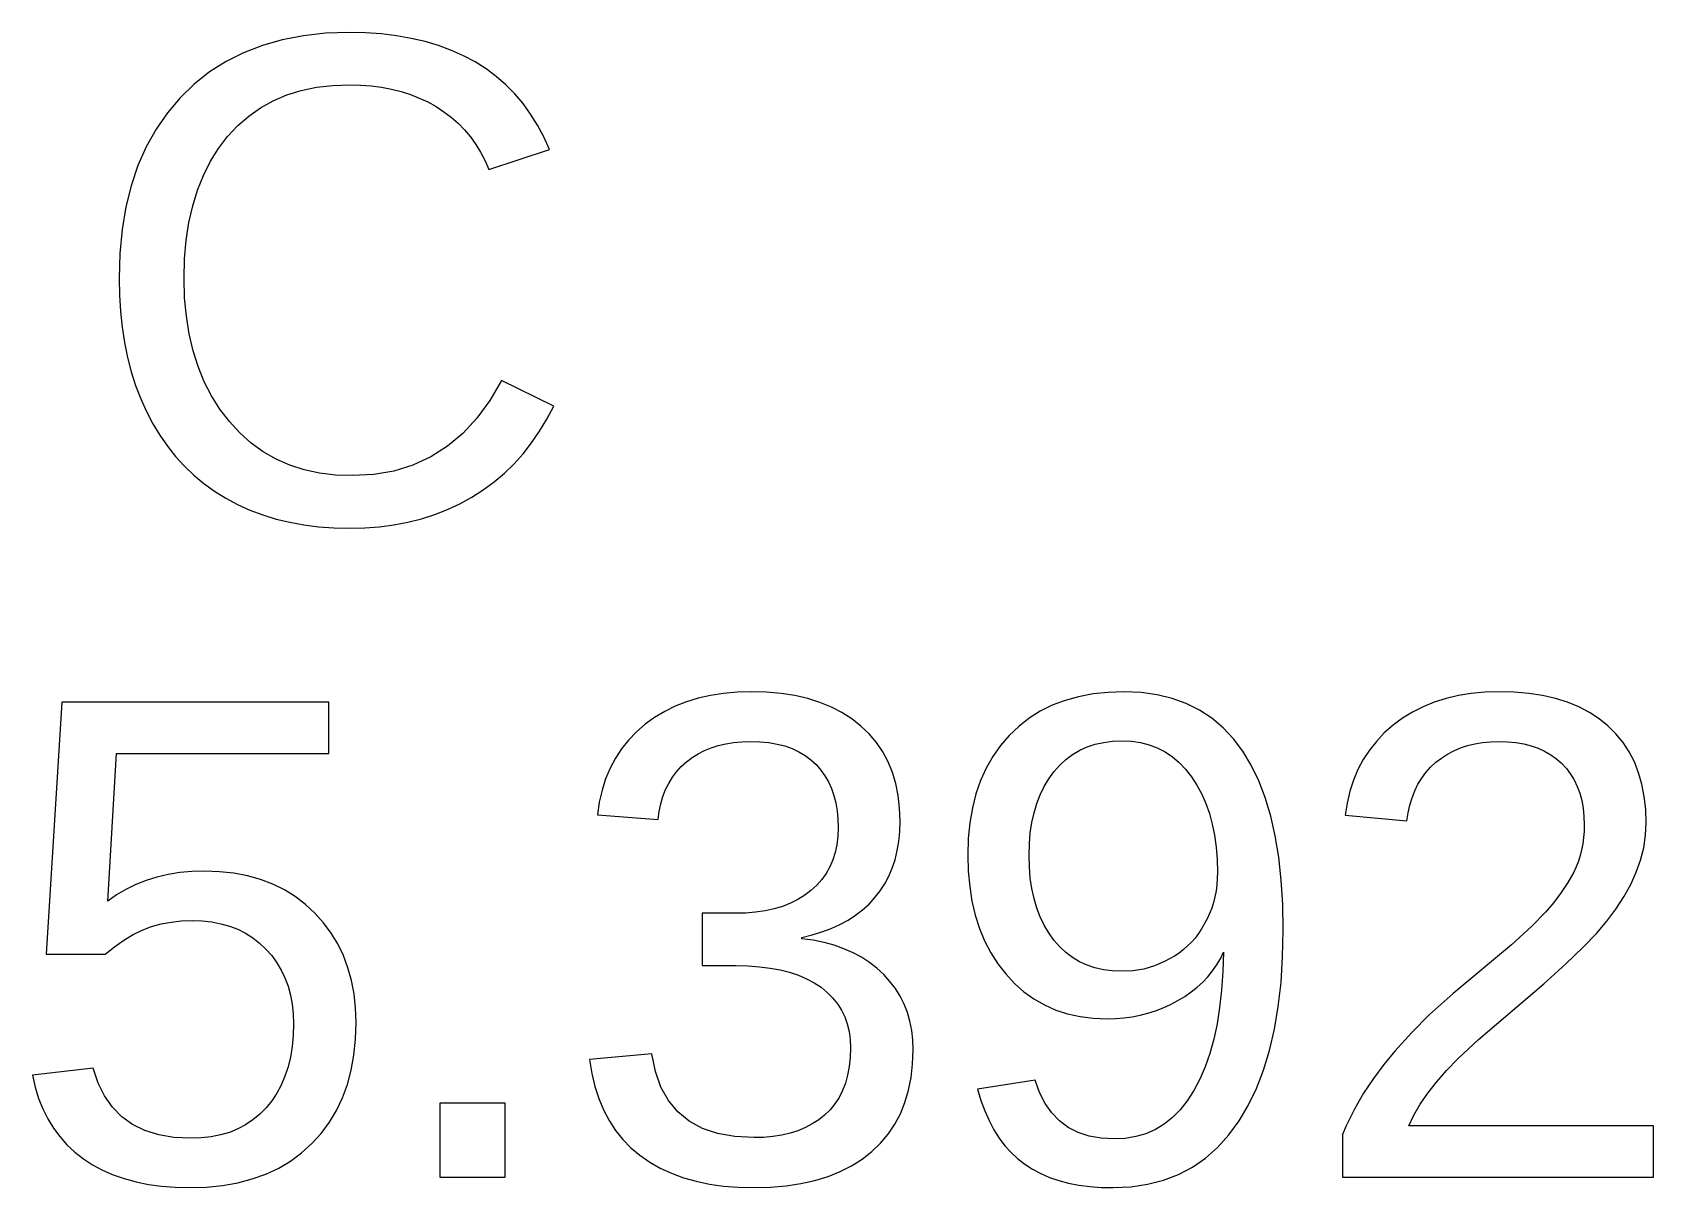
# Model space of a CAD drawing. Header units: metres. Extents: x -61 to 817, y 39 to 684.
# Drawn here: x 31.76 to 41.6, y 413.48 to 420.49 of the extents above; entities that cross this region are included whole.
import ezdxf

# ---------------------------------------------------------------- set-up
doc = ezdxf.new("R2010")
doc.units = ezdxf.units.M

msp = doc.modelspace()

# ---------------------------------------------------------------- linework, layer by layer
for p, q in [((33.6794, 420.489), (33.5374, 420.484)), ((33.7793, 420.486), (33.6794, 420.489)), ((33.1535, 420.41), (33.0396, 420.366)), ((33.2744, 420.445), (33.1535, 420.41)), ((33.4024, 420.469), (33.2744, 420.445)), ((33.5374, 420.484), (33.4024, 420.469)), ((33.8755, 420.48), (33.7793, 420.486)), ((33.968, 420.469), (33.8755, 420.48)), ((34.0567, 420.453), (33.968, 420.469)), ((34.1417, 420.433), (34.0567, 420.453)), ((34.223, 420.409), (34.1417, 420.433)), ((34.3005, 420.38), (34.223, 420.409)), ((32.9328, 420.313), (32.8329, 420.249)), ((33.0396, 420.366), (32.9328, 420.313)), ((34.3743, 420.347), (34.3005, 420.38)), ((34.4444, 420.31), (34.3743, 420.347)), ((34.5106, 420.268), (34.4444, 420.31)), ((32.8329, 420.249), (32.7402, 420.176)), ((34.5728, 420.222), (34.5106, 420.268)), ((34.631, 420.171), (34.5728, 420.222)), ((32.7402, 420.176), (32.6544, 420.093)), ((33.2197, 420.075), (33.302, 420.11)), ((33.302, 420.11), (33.3895, 420.137)), ((33.3895, 420.137), (33.4823, 420.156)), ((33.4823, 420.156), (33.5802, 420.168)), ((33.5802, 420.168), (33.6834, 420.172)), ((33.6834, 420.172), (33.7499, 420.17)), ((33.7499, 420.17), (33.8144, 420.165)), ((33.8144, 420.165), (33.8768, 420.157)), ((33.8768, 420.157), (33.9371, 420.145)), ((33.9371, 420.145), (33.9953, 420.131)), ((33.9953, 420.131), (34.0514, 420.113)), ((34.0514, 420.113), (34.1055, 420.091)), ((34.6851, 420.116), (34.631, 420.171)), ((34.7352, 420.057), (34.6851, 420.116)), ((32.5768, 420.001), (32.5083, 419.902)), ((32.6544, 420.093), (32.5768, 420.001)), ((33.0706, 419.982), (33.1425, 420.032)), ((33.1425, 420.032), (33.2197, 420.075)), ((34.1055, 420.091), (34.1575, 420.067)), ((34.1575, 420.067), (34.2074, 420.039)), ((34.2074, 420.039), (34.2551, 420.008)), ((34.2551, 420.008), (34.2997, 419.974)), ((34.7813, 419.994), (34.7352, 420.057)), ((32.5083, 419.902), (32.4489, 419.795)), ((32.9424, 419.858), (33.0039, 419.924)), ((33.0039, 419.924), (33.0706, 419.982)), ((34.2997, 419.974), (34.3413, 419.938)), ((34.3413, 419.938), (34.38, 419.898)), ((34.8234, 419.927), (34.7813, 419.994)), ((34.8614, 419.855), (34.8234, 419.927)), ((32.887, 419.785), (32.9424, 419.858)), ((34.38, 419.898), (34.4156, 419.856)), ((34.4156, 419.856), (34.4483, 419.81)), ((34.4483, 419.81), (34.478, 419.762)), ((34.8954, 419.779), (34.8614, 419.855)), ((32.4489, 419.795), (32.3986, 419.681)), ((32.7958, 419.622), (32.8381, 419.707)), ((32.8381, 419.707), (32.887, 419.785)), ((34.478, 419.762), (34.5047, 419.711)), ((34.5047, 419.711), (34.5284, 419.657)), ((34.5284, 419.657), (34.8954, 419.779)), ((32.3986, 419.681), (32.3575, 419.559)), ((32.7599, 419.532), (32.7958, 419.622)), ((32.3575, 419.559), (32.3255, 419.43)), ((32.7306, 419.437), (32.7599, 419.532)), ((32.3255, 419.43), (32.3027, 419.293)), ((32.7078, 419.335), (32.7306, 419.437)), ((32.6915, 419.228), (32.7078, 419.335)), ((32.3027, 419.293), (32.289, 419.148)), ((32.6817, 419.115), (32.6915, 419.228)), ((32.289, 419.148), (32.2844, 418.997)), ((32.6784, 418.997), (32.6817, 419.115)), ((32.2844, 418.997), (32.2865, 418.895)), ((32.6818, 418.879), (32.6784, 418.997)), ((32.2865, 418.895), (32.2926, 418.796)), ((32.692, 418.767), (32.6818, 418.879)), ((32.2926, 418.796), (32.3028, 418.7)), ((32.709, 418.66), (32.692, 418.767)), ((32.3028, 418.7), (32.317, 418.607)), ((32.7327, 418.558), (32.709, 418.66)), ((32.317, 418.607), (32.3354, 418.517)), ((32.7633, 418.462), (32.7327, 418.558)), ((32.3354, 418.517), (32.3578, 418.43)), ((32.3578, 418.43), (32.3842, 418.347)), ((32.8006, 418.37), (32.7633, 418.462)), ((32.3842, 418.347), (32.4148, 418.266)), ((32.8448, 418.284), (32.8006, 418.37)), ((34.6044, 418.377), (34.5334, 418.256)), ((34.9214, 418.222), (34.6044, 418.377)), ((32.4148, 418.266), (32.4494, 418.189)), ((32.8957, 418.203), (32.8448, 418.284)), ((34.5334, 418.256), (34.455, 418.149)), ((32.4494, 418.189), (32.4882, 418.115)), ((32.9534, 418.128), (32.8957, 418.203)), ((33.0172, 418.059), (32.9534, 418.128)), ((34.455, 418.149), (34.3692, 418.056)), ((34.8357, 418.069), (34.8803, 418.143)), ((34.8803, 418.143), (34.9214, 418.222)), ((32.4882, 418.115), (32.5306, 418.045)), ((32.5306, 418.045), (32.5768, 417.979)), ((33.0857, 417.998), (33.0172, 418.059)), ((34.3692, 418.056), (34.276, 417.978)), ((34.7875, 417.999), (34.8357, 418.069)), ((32.5768, 417.979), (32.6266, 417.917)), ((33.159, 417.945), (33.0857, 417.998)), ((33.2371, 417.901), (33.159, 417.945)), ((34.276, 417.978), (34.1755, 417.914)), ((34.6806, 417.872), (34.7358, 417.933)), ((34.7358, 417.933), (34.7875, 417.999)), ((32.6266, 417.917), (32.6802, 417.858)), ((32.6802, 417.858), (32.7374, 417.804)), ((33.32, 417.864), (33.2371, 417.901)), ((33.4077, 417.836), (33.32, 417.864)), ((33.5001, 417.816), (33.4077, 417.836)), ((34.0675, 417.864), (33.9522, 417.828)), ((34.1755, 417.914), (34.0675, 417.864)), ((34.6219, 417.815), (34.6806, 417.872)), ((32.7374, 417.804), (32.7984, 417.753)), ((32.7984, 417.753), (32.8631, 417.706)), ((33.5974, 417.804), (33.5001, 417.816)), ((33.6994, 417.8), (33.5974, 417.804)), ((33.8295, 417.807), (33.6994, 417.8)), ((33.9522, 417.828), (33.8295, 417.807)), ((34.4938, 417.714), (34.5596, 417.762)), ((34.5596, 417.762), (34.6219, 417.815)), ((32.8631, 417.706), (32.9314, 417.664)), ((32.9314, 417.664), (33.0033, 417.625)), ((34.352, 417.63), (34.4244, 417.67)), ((34.4244, 417.67), (34.4938, 417.714)), ((33.0033, 417.625), (33.078, 417.591)), ((33.078, 417.591), (33.1557, 417.562)), ((33.1557, 417.562), (33.2361, 417.537)), ((34.0371, 417.518), (34.1196, 417.539)), ((34.1196, 417.539), (34.1996, 417.565)), ((34.1996, 417.565), (34.2771, 417.595)), ((34.2771, 417.595), (34.352, 417.63)), ((33.2361, 417.537), (33.3195, 417.517)), ((33.3195, 417.517), (33.4057, 417.501)), ((33.4057, 417.501), (33.4947, 417.49)), ((33.4947, 417.49), (33.5866, 417.483)), ((33.5866, 417.483), (33.6814, 417.481)), ((33.6814, 417.481), (33.7742, 417.483)), ((33.7742, 417.483), (33.8643, 417.49)), ((33.8643, 417.49), (33.952, 417.502)), ((33.952, 417.502), (34.0371, 417.518)), ((35.8735, 416.467), (35.7985, 416.45)), ((35.952, 416.479), (35.8735, 416.467)), ((36.0341, 416.486), (35.952, 416.479)), ((36.1196, 416.489), (36.0341, 416.486)), ((36.2126, 416.486), (36.1196, 416.489)), ((36.3008, 416.478), (36.2126, 416.486)), ((36.3843, 416.466), (36.3008, 416.478)), ((36.463, 416.448), (36.3843, 416.466)), ((38.1072, 416.459), (38.0248, 416.436)), ((38.1944, 416.476), (38.1072, 416.459)), ((38.2865, 416.485), (38.1944, 416.476)), ((38.3834, 416.489), (38.2865, 416.485)), ((38.4861, 416.484), (38.3834, 416.489)), ((38.5831, 416.471), (38.4861, 416.484)), ((38.6745, 416.449), (38.5831, 416.471)), ((40.4116, 416.466), (40.3368, 416.449)), ((40.4899, 416.479), (40.4116, 416.466)), ((40.5718, 416.486), (40.4899, 416.479)), ((40.6572, 416.489), (40.5718, 416.486)), ((40.7505, 416.486), (40.6572, 416.489)), ((40.8388, 416.478), (40.7505, 416.486)), ((40.9223, 416.466), (40.8388, 416.478)), ((41.0008, 416.448), (40.9223, 416.466)), ((31.936, 416.425), (31.841, 414.896)), ((33.556, 416.425), (31.936, 416.425)), ((33.556, 416.114), (33.556, 416.425)), ((35.5948, 416.369), (35.534, 416.333)), ((35.6592, 416.401), (35.5948, 416.369)), ((35.7271, 416.428), (35.6592, 416.401)), ((35.7985, 416.45), (35.7271, 416.428)), ((36.537, 416.424), (36.463, 416.448)), ((36.6063, 416.396), (36.537, 416.424)), ((36.6708, 416.363), (36.6063, 416.396)), ((36.7306, 416.324), (36.6708, 416.363)), ((37.8745, 416.371), (37.8066, 416.328)), ((37.9472, 416.407), (37.8745, 416.371)), ((38.0248, 416.436), (37.9472, 416.407)), ((38.7602, 416.417), (38.6745, 416.449)), ((38.8402, 416.377), (38.7602, 416.417)), ((38.9145, 416.328), (38.8402, 416.377)), ((40.1333, 416.366), (40.0725, 416.328)), ((40.1976, 416.398), (40.1333, 416.366)), ((40.2654, 416.426), (40.1976, 416.398)), ((40.3368, 416.449), (40.2654, 416.426)), ((41.0743, 416.425), (41.0008, 416.448)), ((41.1429, 416.397), (41.0743, 416.425)), ((41.2066, 416.363), (41.1429, 416.397)), ((41.2654, 416.325), (41.2066, 416.363)), ((35.4766, 416.292), (35.4237, 416.246)), ((35.534, 416.333), (35.4766, 416.292)), ((36.7856, 416.281), (36.7306, 416.324)), ((36.8356, 416.233), (36.7856, 416.281)), ((37.7436, 416.279), (37.6854, 416.224)), ((37.8066, 416.328), (37.7436, 416.279)), ((38.9832, 416.27), (38.9145, 416.328)), ((39.0461, 416.203), (38.9832, 416.27)), ((40.0152, 416.286), (39.9622, 416.239)), ((40.0725, 416.328), (40.0152, 416.286)), ((41.3192, 416.282), (41.2654, 416.325)), ((41.3679, 416.233), (41.3192, 416.282)), ((35.3759, 416.196), (35.3333, 416.143)), ((35.4237, 416.246), (35.3759, 416.196)), ((35.877, 416.149), (35.9203, 416.163)), ((35.9203, 416.163), (35.9657, 416.174)), ((35.9657, 416.174), (36.0135, 416.182)), ((36.0135, 416.182), (36.0634, 416.186)), ((36.0634, 416.186), (36.1156, 416.188)), ((36.1156, 416.188), (36.1727, 416.186)), ((36.1727, 416.186), (36.2265, 416.181)), ((36.2265, 416.181), (36.2772, 416.172)), ((36.2772, 416.172), (36.3246, 416.16)), ((36.8797, 416.181), (36.8356, 416.233)), ((36.9178, 416.124), (36.8797, 416.181)), ((37.6327, 416.163), (37.5862, 416.097)), ((37.6854, 416.224), (37.6327, 416.163)), ((38.1594, 416.154), (38.2081, 416.171)), ((38.2081, 416.171), (38.2594, 416.182)), ((38.2594, 416.182), (38.3135, 416.189)), ((38.3135, 416.189), (38.3704, 416.192)), ((38.3704, 416.192), (38.4279, 416.189)), ((38.4279, 416.189), (38.4828, 416.181)), ((38.4828, 416.181), (38.5351, 416.167)), ((38.5351, 416.167), (38.5846, 416.148)), ((39.1034, 416.128), (39.0461, 416.203)), ((39.9144, 416.188), (39.8718, 416.135)), ((39.9622, 416.239), (39.9144, 416.188)), ((40.4247, 416.148), (40.4671, 416.163)), ((40.4671, 416.163), (40.5116, 416.174)), ((40.5116, 416.174), (40.5581, 416.181)), ((40.5581, 416.181), (40.6066, 416.186)), ((40.6066, 416.186), (40.6572, 416.188)), ((40.6572, 416.188), (40.7101, 416.186)), ((40.7101, 416.186), (40.7603, 416.181)), ((40.7603, 416.181), (40.8079, 416.173)), ((40.8079, 416.173), (40.8529, 416.161)), ((40.8529, 416.161), (40.8952, 416.147)), ((41.4108, 416.181), (41.3679, 416.233)), ((41.448, 416.124), (41.4108, 416.181)), ((32.215, 415.218), (32.269, 416.114)), ((32.269, 416.114), (33.556, 416.114)), ((35.2959, 416.086), (35.2637, 416.025)), ((35.3333, 416.143), (35.2959, 416.086)), ((35.6953, 416.035), (35.7266, 416.064)), ((35.7266, 416.064), (35.7609, 416.09)), ((35.7609, 416.09), (35.7973, 416.113)), ((35.7973, 416.113), (35.8361, 416.133)), ((35.8361, 416.133), (35.877, 416.149)), ((36.3246, 416.16), (36.3688, 416.144)), ((36.3688, 416.144), (36.4099, 416.125)), ((36.4099, 416.125), (36.4476, 416.102)), ((36.4476, 416.102), (36.4822, 416.076)), ((36.4822, 416.076), (36.5136, 416.047)), ((36.9502, 416.064), (36.9178, 416.124)), ((36.9766, 416), (36.9502, 416.064)), ((37.5862, 416.097), (37.5459, 416.026)), ((37.9923, 416.043), (38.03, 416.078)), ((38.03, 416.078), (38.0704, 416.108)), ((38.0704, 416.108), (38.1135, 416.134)), ((38.1135, 416.134), (38.1594, 416.154)), ((38.5846, 416.148), (38.6315, 416.124)), ((38.6315, 416.124), (38.6757, 416.094)), ((38.6757, 416.094), (38.7173, 416.059)), ((39.1548, 416.043), (39.1034, 416.128)), ((39.8344, 416.078), (39.8022, 416.017)), ((39.8718, 416.135), (39.8344, 416.078)), ((40.2752, 416.061), (40.3095, 416.087)), ((40.3095, 416.087), (40.3459, 416.111)), ((40.3459, 416.111), (40.3843, 416.131)), ((40.3843, 416.131), (40.4247, 416.148)), ((40.8952, 416.147), (40.9349, 416.129)), ((40.9349, 416.129), (40.972, 416.107)), ((40.972, 416.107), (41.0064, 416.083)), ((41.0064, 416.083), (41.0382, 416.055)), ((41.4796, 416.063), (41.448, 416.124)), ((41.5053, 415.998), (41.4796, 416.063)), ((35.2637, 416.025), (35.2366, 415.96)), ((35.6196, 415.933), (35.6417, 415.97)), ((35.6417, 415.97), (35.667, 416.004)), ((35.667, 416.004), (35.6953, 416.035)), ((36.5136, 416.047), (36.5417, 416.014)), ((36.5417, 416.014), (36.5666, 415.979)), ((36.5666, 415.979), (36.5881, 415.942)), ((36.9972, 415.932), (36.9766, 416)), ((37.5459, 416.026), (37.5119, 415.95)), ((37.9257, 415.96), (37.9574, 416.004)), ((37.9574, 416.004), (37.9923, 416.043)), ((38.7173, 416.059), (38.7562, 416.019)), ((38.7562, 416.019), (38.7924, 415.973)), ((38.7924, 415.973), (38.8253, 415.922)), ((39.2002, 415.949), (39.1548, 416.043)), ((39.8022, 416.017), (39.7752, 415.953)), ((40.1663, 415.928), (40.1889, 415.965)), ((40.1889, 415.965), (40.2146, 415.999)), ((40.2146, 415.999), (40.2434, 416.031)), ((40.2434, 416.031), (40.2752, 416.061)), ((41.0382, 416.055), (41.0669, 416.024)), ((41.0669, 416.024), (41.0923, 415.99)), ((41.0923, 415.99), (41.1143, 415.954)), ((41.5254, 415.928), (41.5053, 415.998)), ((35.2148, 415.891), (35.1981, 415.819)), ((35.2366, 415.96), (35.2148, 415.891)), ((35.5844, 415.853), (35.6004, 415.895)), ((35.6004, 415.895), (35.6196, 415.933)), ((36.5881, 415.942), (36.6063, 415.902)), ((36.6063, 415.902), (36.6212, 415.86)), ((37.0119, 415.859), (36.9972, 415.932)), ((37.484, 415.869), (37.4623, 415.784)), ((37.5119, 415.95), (37.484, 415.869)), ((37.8735, 415.864), (37.8977, 415.914)), ((37.8977, 415.914), (37.9257, 415.96)), ((38.8253, 415.922), (38.8544, 415.868)), ((38.8544, 415.868), (38.8796, 415.811)), ((39.2395, 415.847), (39.2002, 415.949)), ((39.7533, 415.885), (39.7366, 415.814)), ((39.7752, 415.953), (39.7533, 415.885)), ((40.1303, 415.846), (40.1468, 415.888)), ((40.1468, 415.888), (40.1663, 415.928)), ((41.1143, 415.954), (41.1329, 415.915)), ((41.1329, 415.915), (41.1481, 415.874)), ((41.1481, 415.874), (41.1599, 415.829)), ((41.5397, 415.854), (41.5254, 415.928)), ((35.1981, 415.819), (35.1866, 415.743)), ((35.5615, 415.763), (35.5714, 415.81)), ((35.5714, 415.81), (35.5844, 415.853)), ((36.6212, 415.86), (36.6327, 415.815)), ((36.6327, 415.815), (36.641, 415.767)), ((36.641, 415.767), (36.646, 415.717)), ((37.0207, 415.783), (37.0119, 415.859)), ((37.0236, 415.703), (37.0207, 415.783)), ((37.4623, 415.784), (37.4468, 415.693)), ((37.8362, 415.755), (37.853, 415.811)), ((37.853, 415.811), (37.8735, 415.864)), ((38.8796, 415.811), (38.9009, 415.75)), ((39.2728, 415.735), (39.2395, 415.847)), ((39.7366, 415.814), (39.7252, 415.74)), ((40.1065, 415.754), (40.1168, 415.801)), ((40.1168, 415.801), (40.1303, 415.846)), ((41.1599, 415.829), (41.1684, 415.782)), ((41.1684, 415.782), (41.1735, 415.733)), ((41.5483, 415.775), (41.5397, 415.854)), ((41.5512, 415.693), (41.5483, 415.775)), ((35.1866, 415.743), (35.5546, 415.715)), ((35.5546, 415.715), (35.5615, 415.763)), ((36.646, 415.717), (36.6476, 415.665)), ((37.0217, 415.641), (37.0236, 415.703)), ((37.4468, 415.693), (37.4375, 415.598)), ((37.8139, 415.633), (37.8232, 415.696)), ((37.8232, 415.696), (37.8362, 415.755)), ((38.9009, 415.75), (38.9184, 415.686)), ((38.9184, 415.686), (38.9319, 415.618)), ((39.3, 415.614), (39.2728, 415.735)), ((39.7252, 415.74), (40.0992, 415.705)), ((40.0992, 415.705), (40.1065, 415.754)), ((41.1735, 415.733), (41.1752, 415.681)), ((41.1752, 415.681), (41.1742, 415.642)), ((41.5474, 415.618), (41.5512, 415.693)), ((36.6456, 415.612), (36.6395, 415.561)), ((36.6476, 415.665), (36.6456, 415.612)), ((37.0066, 415.525), (37.0161, 415.581)), ((37.0161, 415.581), (37.0217, 415.641)), ((37.4375, 415.598), (37.4344, 415.498)), ((37.8083, 415.567), (37.8139, 415.633)), ((38.9319, 415.618), (38.9416, 415.547)), ((39.3212, 415.485), (39.3, 415.614)), ((41.1712, 415.604), (41.1663, 415.567)), ((41.1742, 415.642), (41.1712, 415.604)), ((41.5361, 415.543), (41.5474, 415.618)), ((36.6293, 415.514), (36.615, 415.469)), ((36.6395, 415.561), (36.6293, 415.514)), ((36.9934, 415.47), (37.0066, 415.525)), ((37.4344, 415.498), (37.4372, 415.4)), ((37.8064, 415.498), (37.8083, 415.567)), ((37.8083, 415.427), (37.8064, 415.498)), ((38.9416, 415.547), (38.9474, 415.472)), ((38.9474, 415.472), (38.9494, 415.394)), ((39.3363, 415.346), (39.3212, 415.485)), ((41.1505, 415.495), (41.1396, 415.461)), ((41.1594, 415.53), (41.1505, 415.495)), ((41.1663, 415.567), (41.1594, 415.53)), ((41.5174, 415.468), (41.5361, 415.543)), ((32.5812, 415.38), (32.513, 415.364)), ((32.6522, 415.392), (32.5812, 415.38)), ((32.7262, 415.398), (32.6522, 415.392)), ((32.803, 415.401), (32.7262, 415.398)), ((32.8942, 415.397), (32.803, 415.401)), ((32.9812, 415.388), (32.8942, 415.397)), ((33.0639, 415.372), (32.9812, 415.388)), ((36.5743, 415.386), (36.5478, 415.349)), ((36.5967, 415.426), (36.5743, 415.386)), ((36.615, 415.469), (36.5967, 415.426)), ((36.9556, 415.37), (36.9764, 415.419)), ((36.9764, 415.419), (36.9934, 415.47)), ((37.4372, 415.4), (37.4458, 415.307)), ((37.8139, 415.359), (37.8083, 415.427)), ((38.9494, 415.394), (38.9455, 415.317)), ((41.112, 415.394), (41.0768, 415.332)), ((41.1268, 415.427), (41.112, 415.394)), ((41.1396, 415.461), (41.1268, 415.427)), ((41.4574, 415.32), (41.4911, 415.394)), ((41.4911, 415.394), (41.5174, 415.468)), ((32.3256, 415.29), (32.2688, 415.256)), ((32.3852, 415.319), (32.3256, 415.29)), ((32.4476, 415.344), (32.3852, 415.319)), ((32.513, 415.364), (32.4476, 415.344)), ((33.1425, 415.35), (33.0639, 415.372)), ((33.2168, 415.322), (33.1425, 415.35)), ((33.287, 415.287), (33.2168, 415.322)), ((33.3528, 415.246), (33.287, 415.287)), ((36.4826, 415.283), (36.4445, 415.254)), ((36.5173, 415.315), (36.4826, 415.283)), ((36.5478, 415.349), (36.5173, 415.315)), ((36.8706, 415.24), (36.9027, 415.281)), ((36.9027, 415.281), (36.9311, 415.324)), ((36.9311, 415.324), (36.9556, 415.37)), ((37.4458, 415.307), (37.4599, 415.218)), ((37.8232, 415.295), (37.8139, 415.359)), ((37.8362, 415.235), (37.8232, 415.295)), ((38.9407, 415.281), (38.934, 415.245)), ((38.9455, 415.317), (38.9407, 415.281)), ((39.3454, 415.199), (39.3363, 415.346)), ((41.0768, 415.332), (41.0364, 415.271)), ((41.4163, 415.245), (41.4574, 415.32)), ((32.2688, 415.256), (32.215, 415.218)), ((33.4145, 415.199), (33.3528, 415.246)), ((33.472, 415.146), (33.4145, 415.199)), ((36.3102, 415.187), (36.2587, 415.172)), ((36.3583, 415.206), (36.3102, 415.187)), ((36.4031, 415.228), (36.3583, 415.206)), ((36.4445, 415.254), (36.4031, 415.228)), ((36.7958, 415.166), (36.8349, 415.201)), ((36.8349, 415.201), (36.8706, 415.24)), ((37.4599, 415.218), (37.4798, 415.133)), ((37.853, 415.177), (37.8362, 415.235)), ((37.8735, 415.123), (37.853, 415.177)), ((38.9253, 415.21), (38.9147, 415.176)), ((38.934, 415.245), (38.9253, 415.21)), ((39.3484, 415.043), (39.3454, 415.199)), ((40.9911, 415.211), (40.9411, 415.152)), ((41.0364, 415.271), (40.9911, 415.211)), ((41.3679, 415.171), (41.4163, 415.245)), ((32.4814, 415.064), (32.5398, 415.081)), ((32.5398, 415.081), (32.6002, 415.092)), ((32.6002, 415.092), (32.6626, 415.099)), ((32.6626, 415.099), (32.727, 415.102)), ((32.727, 415.102), (32.7882, 415.099)), ((32.7882, 415.099), (32.8466, 415.093)), ((32.8466, 415.093), (32.9021, 415.082)), ((32.9021, 415.082), (32.9547, 415.067)), ((33.5244, 415.087), (33.472, 415.146)), ((33.5707, 415.025), (33.5244, 415.087)), ((36.0196, 415.145), (35.8216, 415.145)), ((35.8216, 415.145), (35.8216, 414.828)), ((36.0844, 415.146), (36.0196, 415.145)), ((36.1459, 415.151), (36.0844, 415.146)), ((36.204, 415.16), (36.1459, 415.151)), ((36.2587, 415.172), (36.204, 415.16)), ((36.658, 415.077), (36.7074, 415.104)), ((36.7074, 415.104), (36.7533, 415.134)), ((36.7533, 415.134), (36.7958, 415.166)), ((37.4798, 415.133), (37.5054, 415.053)), ((37.8977, 415.073), (37.8735, 415.123)), ((38.8878, 415.111), (38.8536, 415.05)), ((38.9022, 415.143), (38.8878, 415.111)), ((38.9147, 415.176), (38.9022, 415.143)), ((40.9411, 415.152), (40.8571, 415.066)), ((41.2492, 415.023), (41.3122, 415.097)), ((41.3122, 415.097), (41.3679, 415.171)), ((32.2554, 414.942), (32.3118, 414.982)), ((32.3118, 414.982), (32.3683, 415.016)), ((32.3683, 415.016), (32.4247, 415.043)), ((32.4247, 415.043), (32.4814, 415.064)), ((32.9547, 415.067), (33.0045, 415.048)), ((33.0045, 415.048), (33.0514, 415.024)), ((33.0514, 415.024), (33.0954, 414.996)), ((33.0954, 414.996), (33.1366, 414.964)), ((33.6108, 414.959), (33.5707, 415.025)), ((36.4266, 414.999), (36.4896, 415.014)), ((36.4266, 414.991), (36.4266, 414.999)), ((36.496, 414.981), (36.4266, 414.991)), ((36.4896, 415.014), (36.5491, 415.032)), ((36.5618, 414.968), (36.496, 414.981)), ((36.5491, 415.032), (36.6053, 415.053)), ((36.6053, 415.053), (36.658, 415.077)), ((37.5054, 415.053), (37.5366, 414.978)), ((37.9257, 415.026), (37.8977, 415.073)), ((37.9574, 414.982), (37.9257, 415.026)), ((37.9923, 414.942), (37.9574, 414.982)), ((38.8136, 414.995), (38.7915, 414.97)), ((38.8343, 415.022), (38.8136, 414.995)), ((38.8536, 415.05), (38.8343, 415.022)), ((39.3451, 414.88), (39.3484, 415.043)), ((40.8571, 415.066), (40.733, 414.953)), ((41.1695, 414.939), (41.2492, 415.023)), ((31.841, 414.896), (32.199, 414.896)), ((32.199, 414.896), (32.2554, 414.942)), ((33.1366, 414.964), (33.175, 414.928)), ((33.175, 414.928), (33.21, 414.888)), ((33.21, 414.888), (33.2409, 414.845)), ((33.6448, 414.889), (33.6108, 414.959)), ((33.6726, 414.815), (33.6448, 414.889)), ((36.6242, 414.951), (36.5618, 414.968)), ((36.683, 414.93), (36.6242, 414.951)), ((36.7384, 414.906), (36.683, 414.93)), ((36.7902, 414.879), (36.7384, 414.906)), ((37.5366, 414.978), (37.5735, 414.906)), ((37.5735, 414.906), (37.6161, 414.839)), ((38.0298, 414.907), (37.9923, 414.942)), ((38.0699, 414.877), (38.0298, 414.907)), ((38.6887, 414.885), (38.6291, 414.852)), ((38.7165, 414.904), (38.6887, 414.885)), ((38.743, 414.925), (38.7165, 414.904)), ((38.7679, 414.947), (38.743, 414.925)), ((38.7915, 414.97), (38.7679, 414.947)), ((38.967, 414.869), (38.9864, 414.909)), ((38.9864, 414.909), (38.9826, 414.791)), ((40.733, 414.953), (40.3802, 414.659)), ((41.0628, 414.838), (41.1695, 414.939)), ((33.2409, 414.845), (33.2677, 414.8)), ((33.2677, 414.8), (33.2904, 414.753)), ((33.6942, 414.737), (33.6726, 414.815)), ((35.8216, 414.828), (36.0276, 414.828)), ((36.0276, 414.828), (36.1006, 414.826)), ((36.1006, 414.826), (36.1696, 414.821)), ((36.1696, 414.821), (36.2347, 414.813)), ((36.2347, 414.813), (36.296, 414.802)), ((36.296, 414.802), (36.3533, 414.787)), ((36.3533, 414.787), (36.4067, 414.769)), ((36.8385, 414.847), (36.7902, 414.879)), ((36.8833, 414.812), (36.8385, 414.847)), ((36.9246, 414.774), (36.8833, 414.812)), ((37.6161, 414.839), (37.6644, 414.777)), ((38.1127, 414.851), (38.0699, 414.877)), ((38.1582, 414.83), (38.1127, 414.851)), ((38.2063, 414.814), (38.1582, 414.83)), ((38.257, 414.802), (38.2063, 414.814)), ((38.3104, 414.795), (38.257, 414.802)), ((38.3664, 414.793), (38.3104, 414.795)), ((38.4355, 414.796), (38.3664, 414.793)), ((38.5023, 414.807), (38.4355, 414.796)), ((38.5668, 414.826), (38.5023, 414.807)), ((38.6291, 414.852), (38.5668, 414.826)), ((38.8917, 414.76), (38.9196, 414.795)), ((38.9196, 414.795), (38.9447, 414.831)), ((38.9447, 414.831), (38.967, 414.869)), ((38.9826, 414.791), (38.9747, 414.679)), ((39.3352, 414.725), (39.3451, 414.88)), ((40.9292, 414.718), (41.0628, 414.838)), ((33.2904, 414.753), (33.309, 414.702)), ((33.309, 414.702), (33.3234, 414.649)), ((33.7096, 414.656), (33.6942, 414.737)), ((36.4067, 414.769), (36.4563, 414.748)), ((36.4563, 414.748), (36.5019, 414.723)), ((36.5019, 414.723), (36.5436, 414.696)), ((36.5436, 414.696), (36.5812, 414.665)), ((36.962, 414.732), (36.9246, 414.774)), ((36.9949, 414.688), (36.962, 414.732)), ((37.0235, 414.642), (36.9949, 414.688)), ((37.6644, 414.777), (37.7176, 414.72)), ((37.7176, 414.72), (37.7746, 414.669)), ((38.7908, 414.668), (38.8273, 414.697)), ((38.8273, 414.697), (38.8609, 414.728)), ((38.8609, 414.728), (38.8917, 414.76)), ((39.3186, 414.579), (39.3352, 414.725)), ((40.5335, 414.38), (40.9292, 414.718)), ((33.3234, 414.649), (33.3337, 414.593)), ((33.3337, 414.593), (33.3399, 414.535)), ((33.7189, 414.571), (33.7096, 414.656)), ((36.5812, 414.665), (36.6143, 414.632)), ((36.6143, 414.632), (36.6431, 414.596)), ((36.6431, 414.596), (36.6674, 414.558)), ((37.0477, 414.593), (37.0235, 414.642)), ((37.0675, 414.543), (37.0477, 414.593)), ((37.7746, 414.669), (37.8354, 414.626)), ((37.8354, 414.626), (37.8999, 414.589)), ((37.8999, 414.589), (37.9683, 414.558)), ((38.6204, 414.571), (38.6654, 414.592)), ((38.6654, 414.592), (38.7094, 414.615)), ((38.7094, 414.615), (38.7515, 414.64)), ((38.7515, 414.64), (38.7908, 414.668)), ((38.9747, 414.679), (38.9628, 414.573)), ((40.3802, 414.659), (40.2351, 414.528)), ((33.3399, 414.535), (33.342, 414.474)), ((33.722, 414.482), (33.7189, 414.571)), ((36.6674, 414.558), (36.6873, 414.517)), ((36.6873, 414.517), (36.7027, 414.474)), ((37.0829, 414.49), (37.0675, 414.543)), ((37.0938, 414.434), (37.0829, 414.49)), ((37.9683, 414.558), (38.0404, 414.535)), ((38.0404, 414.535), (38.1163, 414.518)), ((38.1163, 414.518), (38.196, 414.508)), ((38.196, 414.508), (38.2794, 414.505)), ((38.2794, 414.505), (38.3309, 414.506)), ((38.3309, 414.506), (38.3815, 414.51)), ((38.3815, 414.51), (38.4312, 414.517)), ((38.4312, 414.517), (38.4799, 414.526)), ((38.4799, 414.526), (38.5277, 414.539)), ((38.5277, 414.539), (38.5745, 414.554)), ((38.5745, 414.554), (38.6204, 414.571)), ((38.9628, 414.573), (38.9469, 414.474)), ((39.2955, 414.442), (39.3186, 414.579)), ((40.2351, 414.528), (40.129, 414.422)), ((33.3399, 414.403), (33.3338, 414.336)), ((33.342, 414.474), (33.3399, 414.403)), ((33.7186, 414.381), (33.722, 414.482)), ((36.7027, 414.474), (36.7138, 414.428)), ((36.7138, 414.428), (36.7204, 414.38)), ((37.1004, 414.377), (37.0938, 414.434)), ((38.9469, 414.474), (38.9269, 414.381)), ((39.2657, 414.313), (39.2955, 414.442)), ((40.129, 414.422), (40.0261, 414.308)), ((33.3338, 414.336), (33.3235, 414.273)), ((33.7087, 414.284), (33.7186, 414.381)), ((35.5166, 414.292), (35.1386, 414.257)), ((35.5387, 414.185), (35.5166, 414.292)), ((36.7204, 414.38), (36.7226, 414.329)), ((36.7226, 414.329), (36.7207, 414.27)), ((37.0995, 414.23), (37.1026, 414.317)), ((37.1026, 414.317), (37.1004, 414.377)), ((38.9028, 414.294), (38.8747, 414.213)), ((38.9269, 414.381), (38.9028, 414.294)), ((39.2293, 414.193), (39.2657, 414.313)), ((40.0261, 414.308), (39.9592, 414.228)), ((40.4102, 414.264), (40.5335, 414.38)), ((32.127, 414.205), (31.7579, 414.162)), ((32.157, 414.115), (32.127, 414.205)), ((33.3092, 414.213), (33.2907, 414.157)), ((33.3235, 414.273), (33.3092, 414.213)), ((33.669, 414.107), (33.6922, 414.193)), ((33.6922, 414.193), (33.7087, 414.284)), ((35.1386, 414.257), (35.1521, 414.174)), ((36.7149, 414.215), (36.7052, 414.163)), ((36.7207, 414.27), (36.7149, 414.215)), ((37.0902, 414.148), (37.0995, 414.23)), ((38.8747, 414.213), (38.8426, 414.138)), ((39.1863, 414.082), (39.2293, 414.193)), ((39.9592, 414.228), (39.8956, 414.143)), ((40.3398, 414.191), (40.4102, 414.264)), ((31.7579, 414.162), (31.7746, 414.09)), ((32.1959, 414.037), (32.157, 414.115)), ((33.2682, 414.103), (33.2415, 414.054)), ((33.2907, 414.157), (33.2682, 414.103)), ((33.6392, 414.025), (33.669, 414.107)), ((35.1521, 414.174), (35.1707, 414.095)), ((35.1707, 414.095), (35.1944, 414.022)), ((35.5724, 414.091), (35.5387, 414.185)), ((36.6916, 414.114), (36.6742, 414.069)), ((36.7052, 414.163), (36.6916, 414.114)), ((37.0747, 414.071), (37.0902, 414.148)), ((37.8424, 414.133), (37.4934, 414.078)), ((37.8699, 414.058), (37.8424, 414.133)), ((38.8426, 414.138), (38.8064, 414.07)), ((39.8956, 414.143), (39.8365, 414.053)), ((40.2253, 414.053), (40.2787, 414.121)), ((40.2787, 414.121), (40.3398, 414.191)), ((31.7746, 414.09), (31.7957, 414.022)), ((31.7957, 414.022), (31.8212, 413.958)), ((32.2437, 413.969), (32.1959, 414.037)), ((33.2108, 414.007), (33.176, 413.965)), ((33.2415, 414.054), (33.2108, 414.007)), ((33.6028, 413.948), (33.6392, 414.025)), ((35.1944, 414.022), (35.2233, 413.952)), ((35.6178, 414.009), (35.5724, 414.091)), ((35.675, 413.94), (35.6178, 414.009)), ((36.6528, 414.027), (36.6277, 413.988)), ((36.6742, 414.069), (36.6528, 414.027)), ((37.0252, 413.929), (37.0531, 413.998)), ((37.0531, 413.998), (37.0747, 414.071)), ((37.4934, 414.078), (37.5141, 414.01)), ((37.5141, 414.01), (37.5377, 413.946)), ((37.9038, 413.992), (37.8699, 414.058)), ((38.7666, 414.008), (38.7234, 413.953)), ((38.8064, 414.07), (38.7666, 414.008)), ((39.1366, 413.979), (39.1863, 414.082)), ((39.8365, 414.053), (39.7818, 413.957)), ((40.1794, 413.986), (40.2253, 414.053)), ((31.8212, 413.958), (31.8511, 413.898)), ((31.8511, 413.898), (31.8854, 413.842)), ((32.3005, 413.911), (32.2437, 413.969)), ((32.3661, 413.864), (32.3005, 413.911)), ((33.1377, 413.926), (33.0963, 413.892)), ((33.176, 413.965), (33.1377, 413.926)), ((33.5598, 413.877), (33.6028, 413.948)), ((34.6267, 413.993), (34.2307, 413.993)), ((34.2307, 413.993), (34.2307, 413.545)), ((34.6267, 413.545), (34.6267, 413.993)), ((35.2233, 413.952), (35.2573, 413.888)), ((35.7437, 413.884), (35.675, 413.94)), ((36.5656, 413.921), (36.5295, 413.892)), ((36.5986, 413.953), (36.5656, 413.921)), ((36.6277, 413.988), (36.5986, 413.953)), ((36.9911, 413.865), (37.0252, 413.929)), ((37.5377, 413.946), (37.5641, 413.887)), ((37.9442, 413.934), (37.9038, 413.992)), ((37.991, 413.886), (37.9442, 413.934)), ((38.6766, 413.906), (38.6263, 413.866)), ((38.7234, 413.953), (38.6766, 413.906)), ((39.0804, 413.885), (39.1366, 413.979)), ((39.7818, 413.957), (39.7316, 413.855)), ((40.1102, 413.856), (40.141, 413.92)), ((40.141, 413.92), (40.1794, 413.986)), ((31.8854, 413.842), (31.9242, 413.79)), ((32.4407, 413.827), (32.3661, 413.864)), ((32.5242, 413.801), (32.4407, 413.827)), ((32.6166, 413.785), (32.5242, 413.801)), ((32.8991, 413.8), (32.8419, 413.789)), ((32.9531, 413.816), (32.8991, 413.8)), ((33.004, 413.837), (32.9531, 413.816)), ((33.0517, 413.862), (33.004, 413.837)), ((33.0963, 413.892), (33.0517, 413.862)), ((33.454, 413.748), (33.5102, 413.81)), ((33.5102, 413.81), (33.5598, 413.877)), ((35.2573, 413.888), (35.2964, 413.828)), ((35.2964, 413.828), (35.3407, 413.773)), ((35.8242, 413.84), (35.7437, 413.884)), ((35.9163, 413.809), (35.8242, 413.84)), ((36.0201, 413.79), (35.9163, 413.809)), ((36.3052, 413.799), (36.2516, 413.79)), ((36.3559, 413.811), (36.3052, 413.799)), ((36.4037, 413.826), (36.3559, 413.811)), ((36.4485, 413.845), (36.4037, 413.826)), ((36.4905, 413.867), (36.4485, 413.845)), ((36.5295, 413.892), (36.4905, 413.867)), ((36.9043, 413.75), (36.9508, 413.805)), ((36.9508, 413.805), (36.9911, 413.865)), ((37.5641, 413.887), (37.5932, 413.832)), ((37.5932, 413.832), (37.6252, 413.781)), ((38.0444, 413.846), (37.991, 413.886)), ((38.1042, 413.815), (38.0444, 413.846)), ((38.1704, 413.793), (38.1042, 413.815)), ((38.5153, 413.808), (38.4545, 413.79)), ((38.5726, 413.834), (38.5153, 413.808)), ((38.6263, 413.866), (38.5726, 413.834)), ((38.95, 413.725), (39.018, 413.8)), ((39.018, 413.8), (39.0804, 413.885)), ((39.7316, 413.855), (39.7082, 413.803)), ((39.7082, 413.803), (39.7082, 413.545)), ((41.5962, 413.856), (40.1102, 413.856)), ((41.5962, 413.545), (41.5962, 413.856)), ((31.9242, 413.79), (31.9673, 413.741)), ((31.9673, 413.741), (32.0149, 413.696)), ((32.718, 413.78), (32.6166, 413.785)), ((32.7815, 413.782), (32.718, 413.78)), ((32.8419, 413.789), (32.7815, 413.782)), ((33.3918, 413.692), (33.454, 413.748)), ((35.3407, 413.773), (35.3901, 413.723)), ((35.3901, 413.723), (35.4446, 413.677)), ((36.1356, 413.784), (36.0201, 413.79)), ((36.1951, 413.785), (36.1356, 413.784)), ((36.2516, 413.79), (36.1951, 413.785)), ((36.8516, 413.699), (36.9043, 413.75)), ((37.6252, 413.781), (37.6601, 413.735)), ((37.6601, 413.735), (37.6977, 413.693)), ((38.2432, 413.78), (38.1704, 413.793)), ((38.3224, 413.776), (38.2432, 413.78)), ((38.3902, 413.779), (38.3224, 413.776)), ((38.4545, 413.79), (38.3902, 413.779)), ((38.8764, 413.66), (38.95, 413.725)), ((32.0149, 413.696), (32.067, 413.656)), ((32.067, 413.656), (32.1233, 413.619)), ((32.1233, 413.619), (32.1835, 413.586)), ((33.2523, 413.599), (33.3246, 413.642)), ((33.3246, 413.642), (33.3918, 413.692)), ((35.4446, 413.677), (35.5041, 413.635)), ((35.5041, 413.635), (35.5679, 413.599)), ((36.6605, 413.578), (36.7295, 413.613)), ((36.7295, 413.613), (36.7932, 413.653)), ((36.7932, 413.653), (36.8516, 413.699)), ((37.6977, 413.693), (37.7381, 413.655)), ((37.7381, 413.655), (37.7814, 413.622)), ((37.7814, 413.622), (37.8279, 413.592)), ((38.7122, 413.56), (38.7971, 413.605)), ((38.7971, 413.605), (38.8764, 413.66)), ((32.1835, 413.586), (32.2474, 413.558)), ((32.2474, 413.558), (32.3152, 413.535)), ((32.3152, 413.535), (32.3867, 413.515)), ((32.3867, 413.515), (32.4621, 413.5)), ((32.9118, 413.494), (33.0046, 413.51)), ((33.0046, 413.51), (33.0923, 413.533)), ((33.0923, 413.533), (33.1749, 413.563)), ((33.1749, 413.563), (33.2523, 413.599)), ((34.2307, 413.545), (34.6267, 413.545)), ((35.5679, 413.599), (35.6361, 413.568)), ((35.6361, 413.568), (35.7085, 413.541)), ((35.7085, 413.541), (35.7853, 413.519)), ((35.7853, 413.519), (35.8664, 413.502)), ((36.3317, 413.491), (36.4218, 413.505)), ((36.4218, 413.505), (36.5067, 413.524)), ((36.5067, 413.524), (36.5862, 413.548)), ((36.5862, 413.548), (36.6605, 413.578)), ((37.8279, 413.592), (37.8776, 413.566)), ((37.8776, 413.566), (37.9306, 413.543)), ((37.9306, 413.543), (37.9868, 413.524)), ((37.9868, 413.524), (38.0463, 413.508)), ((38.0463, 413.508), (38.1089, 413.496)), ((38.5256, 413.501), (38.6217, 413.526)), ((38.6217, 413.526), (38.7122, 413.56)), ((39.7082, 413.545), (41.5962, 413.545)), ((32.4621, 413.5), (32.5412, 413.489)), ((32.5412, 413.489), (32.6242, 413.483)), ((32.6242, 413.483), (32.711, 413.481)), ((32.711, 413.481), (32.8139, 413.484)), ((32.8139, 413.484), (32.9118, 413.494)), ((35.8664, 413.502), (35.9518, 413.49)), ((35.9518, 413.49), (36.0416, 413.483)), ((36.0416, 413.483), (36.1356, 413.481)), ((36.1356, 413.481), (36.2363, 413.483)), ((36.2363, 413.483), (36.3317, 413.491)), ((38.1089, 413.496), (38.1749, 413.488)), ((38.1749, 413.488), (38.244, 413.482)), ((38.244, 413.482), (38.3164, 413.481)), ((38.3164, 413.481), (38.4238, 413.486)), ((38.4238, 413.486), (38.5256, 413.501))]:
    msp.add_line(p, q)

doc.saveas('drawing.dxf')
